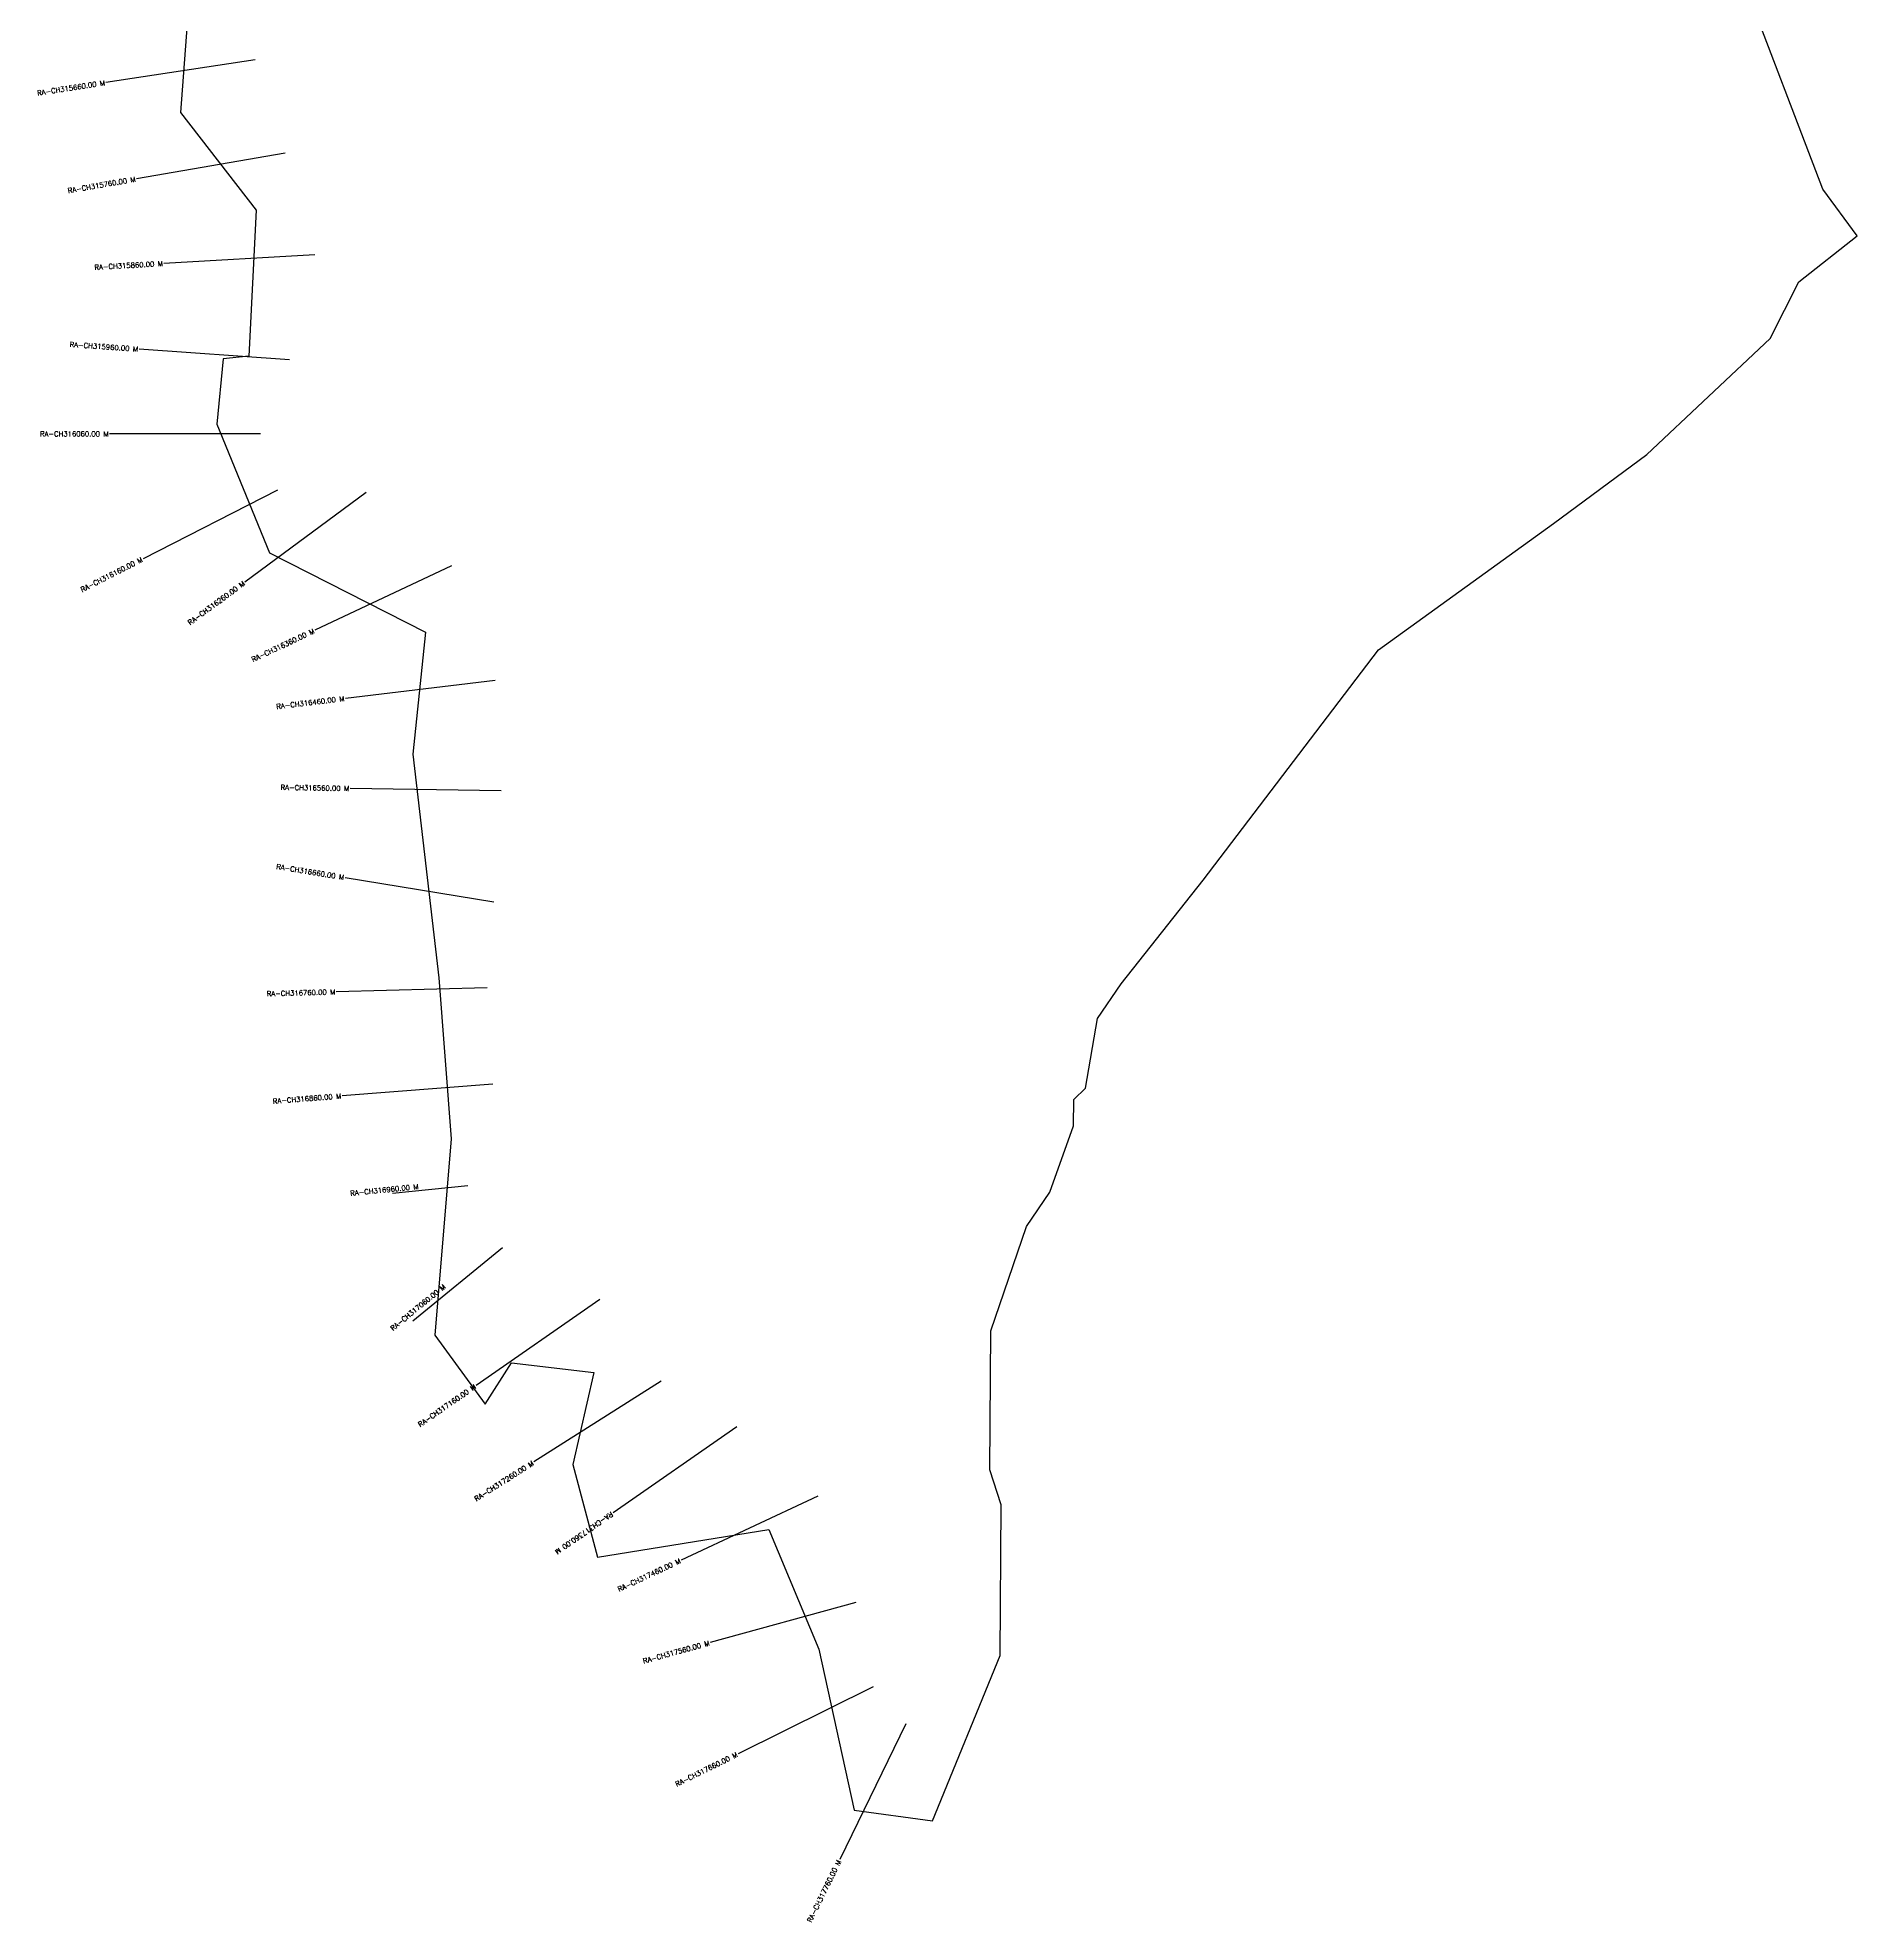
# Model space of a CAD drawing. Header units: metres. Extents: x 285222 to 287653, y 2002665 to 2006445.
# Drawn here: x 285845 to 287653, y 2002665 to 2004538 of the extents above; entities that cross this region are included whole.
import ezdxf
from ezdxf.enums import TextEntityAlignment as Align

# ---------------------------------------------------------------- set-up
doc = ezdxf.new("R2010")
doc.units = ezdxf.units.M
doc.header["$MEASUREMENT"] = 0
for name, color, linetype in [('CS', 134, 'Continuous'), ('CSMark', 6, 'Continuous'), ('VILLAGE BOUNDRY', 10, 'Continuous')]:
    doc.layers.add(name, color=color, linetype=linetype)
doc.styles.get("Standard").update_dxf_attribs({"font": 'simplex.shx'})

msp = doc.modelspace()

# ---------------------------------------------------------------- linework, layer by layer
at = {"layer": 'CS'}
for p, q in [((286061, 2004516.5), (285912.7, 2004493.7)), ((286090.8, 2004423.6), (285943, 2004397.9)), ((286120.1, 2004322.5), (285970.3, 2004313.9)), ((286095.2, 2004218.2), (285945.6, 2004228.6)), ((286066.3, 2004144.5), (285916.3, 2004144.5)), ((286083.3, 2004088.5), (285949.6, 2004020.4)), ((286171.4, 2004086.1), (286050.6, 2003997.1)), ((286256, 2004013.3), (286120.3, 2003949.3)), ((286299.6, 2003899.3), (286150.7, 2003881.5)), ((286305.3, 2003789.5), (286155.4, 2003791.9)), ((286298.3, 2003678.8), (286150.3, 2003703.2)), ((286291.5, 2003593.8), (286141.6, 2003589.7)), ((286297, 2003498), (286147.5, 2003486.2)), ((286272.2, 2003396.8), (286197.5, 2003389.3)), ((286306.8, 2003335.1), (286217.8, 2003262.2)), ((286403.6, 2003284), (286280.5, 2003198.4)), ((286464.5, 2003202.7), (286337.9, 2003122.3)), ((286539.8, 2003157.3), (286416.7, 2003071.6)), ((286620.2, 2003088.3), (286484.3, 2003024.8)), ((286657.8, 2002982.6), (286513.2, 2002942.7)), ((286675.3, 2002898.8), (286540.9, 2002832.3)), ((286707.7, 2002861.9), (286641.9, 2002727.1))]:
    msp.add_line(p, q, dxfattribs=at)
at = {"layer": 'VILLAGE BOUNDRY'}
msp.add_lwpolyline([(286000, 2004641.4), (285986.7, 2004463.9), (286062.1, 2004366.8), (286054.8, 2004221.8), (286029.3, 2004219.1), (286022.9, 2004154), (286075.3, 2004026.1), (286230.2, 2003947.4), (286217.5, 2003826.2), (286243.4, 2003603.8), (286255.8, 2003443.7), (286239.5, 2003248.5), (286289.7, 2003179.8), (286315.7, 2003221), (286397.7, 2003211.2), (286376.8, 2003119.7), (286401.3, 2003027.6), (286571.5, 2003055.3), (286621.2, 2002936.3), (286656.3, 2002776.1), (286734.1, 2002765.6), (286801.2, 2002930), (286802.3, 2003079.8), (286791.1, 2003114.5), (286792.1, 2003252.8), (286827.5, 2003356.3), (286850.8, 2003390.7), (286874.3, 2003456.4), (286874.5, 2003482.7), (286886.1, 2003494.1), (286898.2, 2003563.2), (286921.5, 2003597.6), (287003, 2003700.7), (287177.5, 2003929.9), (287351.4, 2004055.4), (287444.1, 2004123.9), (287566.5, 2004239.2), (287595.2, 2004295.6), (287653.2, 2004341.3), (287619, 2004387.7), (287539.9, 2004595.7)], dxfattribs=at)

# ---------------------------------------------------------------- texts
at = {"layer": 'CSMark'}
for s, rotation, p in [('RA-CH315660.00 M', 8.7447, (285911.7, 2004493.6)), ('RA-CH315760.00 M', 9.859, (285942, 2004397.8)), ('RA-CH315860.00 M', 3.2734, (285969.3, 2004313.9)), ('RA-CH315960.00 M', 356.0106, (285944.6, 2004228.7)), ('RA-CH316160.00 M', 26.9643, (285948.7, 2004020)), ('RA-CH316260.00 M', 36.3651, (286049.8, 2003996.5)), ('RA-CH316360.00 M', 25.269, (286119.4, 2003948.8)), ('RA-CH316460.00 M', 6.836, (286149.7, 2003881.4)), ('RA-CH316560.00 M', 359.071, (286154.4, 2003791.9)), ('RA-CH316660.00 M', 350.654, (286149.3, 2003703.4)), ('RA-CH316760.00 M', 1.5863, (286140.6, 2003589.7)), ('RA-CH316860.00 M', 4.4841, (286146.5, 2003486.2)), ('RA-CH316960.00 M', 5.7434, (286223.3, 2003396.2)), ('RA-CH317060.00 M', 39.3028, (286249.2, 2003297.5)), ('RA-CH317160.00 M', 34.7899, (286279.6, 2003197.8)), ('RA-CH317260.00 M', 32.442, (286337.1, 2003121.7)), ('RA-CH317460.00 M', 25.0861, (286483.4, 2003024.3)), ('RA-CH317560.00 M', 15.4357, (286512.2, 2002942.4)), ('RA-CH317660.00 M', 26.3149, (286540, 2002831.8)), ('RA-CH317760.00 M', 63.9688, (286641.4, 2002726.2))]:
    msp.add_text(s, height=5, rotation=rotation, dxfattribs=at).set_placement(p, align=Align.MIDDLE_RIGHT)
msp.add_text('RA-CH316060.00 M', height=5, dxfattribs=at).set_placement((285915.3, 2004144.5), align=Align.MIDDLE_RIGHT)
msp.add_text('RA-CH317360.00 M', height=5, rotation=214.8049, dxfattribs=at).set_placement((286415.8, 2003071.1), align=Align.MIDDLE_LEFT)

doc.saveas('drawing.dxf')
